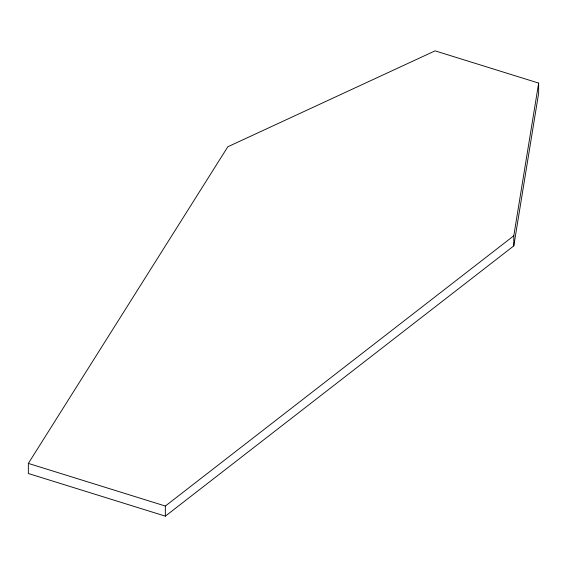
<?xml version="1.0" encoding="UTF-8"?>
<svg xmlns="http://www.w3.org/2000/svg" width="567" height="567" viewBox="0 0 567 567"><rect width="100%" height="100%" fill="white"/><g stroke="black" fill="none" stroke-linecap="round" stroke-linejoin="round"><path stroke-width="0.85" d="M513.794 245.887L513.794 235.78L538.65 83.087L435.073 50.853L227.814 146.789L28.35 463.402L28.35 473.509L165.351 516.147L513.794 245.887L538.65 93.194L538.65 83.087M165.351 516.147L165.351 506.04L513.794 235.78M28.35 463.402L165.351 506.04"/></g></svg>
